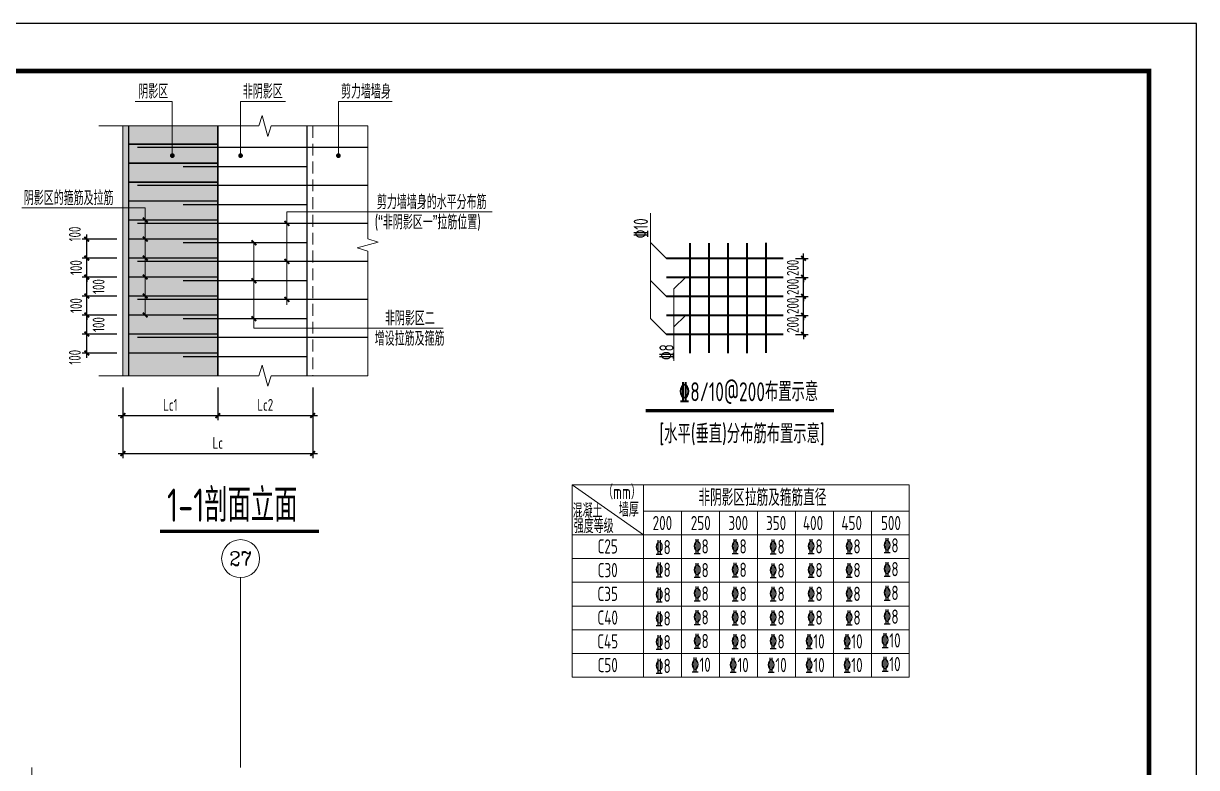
# Model space of a CAD drawing. Extents: x 5874492 to 7194610, y -939842 to -279257.
# Drawn here: x 6337536 to 6362250, y -685893 to -670220 of the extents above; entities that cross this region are included whole.
import ezdxf
from ezdxf.enums import TextEntityAlignment as Align

# ---------------------------------------------------------------- set-up
doc = ezdxf.new("R2010")
doc.units = 0
doc.header["$LTSCALE"] = 1000
doc.linetypes.add('DOTE', pattern=[2.42, 2, -0.2, 0.02, -0.2])
doc.linetypes.add('HIDDEN', pattern=[0.375, 0.25, -0.125])
for name, color, linetype, lineweight in [('A-标注-轴号', 3, 'Continuous', 15), ('A-标注-轴号文字', 7, 'Continuous', 15), ('A-轴线-隔墙', 41, 'DOTE', 9), ('S-基础-DIM', 3, 'Continuous', 20), ('S-墙柱-DIM', 3, 'Continuous', 20), ('S-墙柱-REIN', 1, 'Continuous', 20), ('S-大样-HATCH', 251, 'Continuous', 20), ('S-大样-实线', 2, 'Continuous', 20), ('S-轴网-轴号', 3, 'Continuous', 20), ('S-通用-TAB', 7, 'Continuous', 20), ('S-通用-TEXT', 7, 'Continuous', 20), ('S-通用-THIN', 7, 'Continuous', 20)]:
    doc.layers.add(name, color=color, linetype=linetype, lineweight=lineweight)
doc.layers.add('Y-云图图框', color=7, linetype='Continuous')
doc.styles.add('_TCH_AXIS', font='COMPLEX.shx', dxfattribs={"bigfont": 'hztxt.shx'})
doc.styles.add('_YT_Name', font='', dxfattribs={"width": 0.8})
doc.styles.add('_YT_Sign_Text', font='ros.shx', dxfattribs={"width": 0.8, "bigfont": 'hztxt.shx'})
doc.styles.add('COMPLEX', font='COMPLEX')
doc.styles.get("Standard").update_dxf_attribs({"font": 'gbenor.shx', "bigfont": 'gbcbig.shx'})
doc.styles.add('TSSD', font='Tssdeng.shx', dxfattribs={"width": 0.7, "bigfont": 'hztxt.shx'})
doc.styles.add('TSSD_Dimension', font='tssdeng.shx', dxfattribs={"width": 0.7, "bigfont": 'tssdchn.shx'})
doc.styles.add('TSSD_Rein', font='tssdeng.shx', dxfattribs={"width": 0.7, "bigfont": 'hztxt.shx'})
doc.styles.get('_YT_Name').set_extended_font_data('SimHei')
doc.dimstyles.new('TSSD_20_100', dxfattribs={"dimtxt": 250, "dimasz": 100, "dimexe": 100, "dimexo": 250, "dimgap": 100, "dimtad": 1, "dimdec": 0, "dimlfac": 0.2, "dimzin": 0, "dimdsep": 46, "dimtxsty": 'TSSD_Dimension', "dimblk": 'ARCHTICK', "dimcen": 0, "dimdle": 100, "dimclrt": 7, "dimadec": 0, "dimazin": 0, "dimtfac": 1, "dimtdec": 0, "dimtix": 1, "dimtmove": 2, "dimatfit": 3, "dimfxl": 0, "dimtolj": 1, "dimtzin": 0, "dimarcsym": 0})

# ---------------------------------------------------------------- blocks, each defined once
blk = doc.blocks.new('_ArchTick')
at = {"color": 0, "linetype": 'ByBlock', "const_width": 0.4}
blk.add_lwpolyline([(-0.5, -0.5), (0.5, 0.5)], dxfattribs=at)
blk = doc.blocks.new('*D959')
at = {"layer": 'Defpoints', "color": 0, "transparency": 16777216}
for p in [(6339630, -677640), (6341630, -677640), (6341630, -678479)]:
    blk.add_point(p, dxfattribs=at)
at = {"layer": 'S-墙柱-DIM', "color": 0, "lineweight": -2, "transparency": 16777216}
for p, q in [((6339630, -677890), (6339630, -678579)), ((6341630, -677890), (6341630, -678579)), ((6339530, -678479), (6341730, -678479))]:
    blk.add_line(p, q, dxfattribs=at)
at = {"layer": 'S-墙柱-DIM', "color": 0, "lineweight": -2, "transparency": 16777216, "xscale": 100, "yscale": 100, "zscale": 100, "rotation": 180}
blk.add_blockref('_ArchTick', (6339630, -678479), dxfattribs=at)
at = {"layer": 'S-墙柱-DIM', "color": 0, "lineweight": -2, "transparency": 16777216, "xscale": 100, "yscale": 100, "zscale": 100}
blk.add_blockref('_ArchTick', (6341630, -678479), dxfattribs=at)
at = {"layer": 'S-墙柱-DIM', "color": 7, "transparency": 16777216, "insert": (6340630, -678254), "char_height": 250, "attachment_point": 5, "style": 'TSSD_Dimension'}
blk.add_mtext('\\A1;Lc1', dxfattribs=at)
blk = doc.blocks.new('*D960')
at = {"layer": 'Defpoints', "color": 0, "transparency": 16777216}
for p in [(6341630, -677640), (6343630, -677640), (6343630, -678479)]:
    blk.add_point(p, dxfattribs=at)
at = {"layer": 'S-墙柱-DIM', "color": 0, "lineweight": -2, "transparency": 16777216}
for p, q in [((6341630, -677890), (6341630, -678579)), ((6343630, -677890), (6343630, -678579)), ((6341530, -678479), (6343730, -678479))]:
    blk.add_line(p, q, dxfattribs=at)
at = {"layer": 'S-墙柱-DIM', "color": 0, "lineweight": -2, "transparency": 16777216, "xscale": 100, "yscale": 100, "zscale": 100, "rotation": 180}
blk.add_blockref('_ArchTick', (6341630, -678479), dxfattribs=at)
at = {"layer": 'S-墙柱-DIM', "color": 0, "lineweight": -2, "transparency": 16777216, "xscale": 100, "yscale": 100, "zscale": 100}
blk.add_blockref('_ArchTick', (6343630, -678479), dxfattribs=at)
at = {"layer": 'S-墙柱-DIM', "color": 7, "transparency": 16777216, "insert": (6342630, -678254), "char_height": 250, "attachment_point": 5, "style": 'TSSD_Dimension'}
blk.add_mtext('\\A1;Lc2', dxfattribs=at)
blk = doc.blocks.new('*D961')
at = {"layer": 'Defpoints', "color": 0, "transparency": 16777216}
for p in [(6339630, -677640), (6343630, -677640), (6343630, -679279)]:
    blk.add_point(p, dxfattribs=at)
at = {"layer": 'S-墙柱-DIM', "color": 0, "lineweight": -2, "transparency": 16777216}
for p, q in [((6339630, -677890), (6339630, -679379)), ((6343630, -677890), (6343630, -679379)), ((6339530, -679279), (6343730, -679279))]:
    blk.add_line(p, q, dxfattribs=at)
at = {"layer": 'S-墙柱-DIM', "color": 0, "lineweight": -2, "transparency": 16777216, "xscale": 100, "yscale": 100, "zscale": 100, "rotation": 180}
blk.add_blockref('_ArchTick', (6339630, -679279), dxfattribs=at)
at = {"layer": 'S-墙柱-DIM', "color": 0, "lineweight": -2, "transparency": 16777216, "xscale": 100, "yscale": 100, "zscale": 100}
blk.add_blockref('_ArchTick', (6343630, -679279), dxfattribs=at)
at = {"layer": 'S-墙柱-DIM', "color": 7, "transparency": 16777216, "insert": (6341630, -679054), "char_height": 250, "attachment_point": 5, "style": 'TSSD_Dimension'}
blk.add_mtext('\\A1;Lc', dxfattribs=at)
blk = doc.blocks.new('*D962')
at = {"layer": 'Defpoints', "color": 0, "transparency": 16777216}
for p in [(6338869, -676762), (6339750, -676762), (6339750, -677162)]:
    blk.add_point(p, dxfattribs=at)
at = {"layer": 'S-墙柱-DIM', "color": 0, "lineweight": -2, "transparency": 16777216}
for p, q in [((6338869, -677262), (6338869, -676662)), ((6339500, -676762), (6338769, -676762)), ((6339500, -677162), (6338769, -677162))]:
    blk.add_line(p, q, dxfattribs=at)
at = {"layer": 'S-墙柱-DIM', "color": 0, "lineweight": -2, "transparency": 16777216, "xscale": 100, "yscale": 100, "zscale": 100}
for p, rotation in [((6338869, -676762), 90), ((6338869, -677162), 270)]:
    blk.add_blockref('_ArchTick', p, dxfattribs=dict(at, rotation=rotation))
at = {"layer": 'S-墙柱-DIM', "color": 7, "transparency": 16777216, "insert": (6338619, -677251), "char_height": 250, "attachment_point": 5, "rotation": 90, "style": 'TSSD_Dimension'}
blk.add_mtext('\\A1;100', dxfattribs=at)
blk = doc.blocks.new('*D963')
at = {"layer": 'Defpoints', "color": 0, "transparency": 16777216}
for p in [(6338869, -676362), (6339750, -676362), (6339750, -676762)]:
    blk.add_point(p, dxfattribs=at)
at = {"layer": 'S-墙柱-DIM', "color": 0, "lineweight": -2, "transparency": 16777216}
for p, q in [((6339500, -676362), (6338769, -676362)), ((6338869, -676862), (6338869, -676262)), ((6339500, -676762), (6338769, -676762))]:
    blk.add_line(p, q, dxfattribs=at)
at = {"layer": 'S-墙柱-DIM', "color": 0, "lineweight": -2, "transparency": 16777216, "xscale": 100, "yscale": 100, "zscale": 100}
for p, rotation in [((6338869, -676362), 90), ((6338869, -676762), 270)]:
    blk.add_blockref('_ArchTick', p, dxfattribs=dict(at, rotation=rotation))
at = {"layer": 'S-墙柱-DIM', "color": 7, "transparency": 16777216, "insert": (6339119, -676562), "char_height": 250, "attachment_point": 5, "rotation": 90, "style": 'TSSD_Dimension'}
blk.add_mtext('\\A1;100', dxfattribs=at)
blk = doc.blocks.new('*D964')
at = {"layer": 'Defpoints', "color": 0, "transparency": 16777216}
for p in [(6338869, -675962), (6339750, -675962), (6339750, -676362)]:
    blk.add_point(p, dxfattribs=at)
at = {"layer": 'S-墙柱-DIM', "color": 0, "lineweight": -2, "transparency": 16777216}
for p, q in [((6338869, -675962), (6338869, -675862)), ((6339500, -675962), (6338769, -675962)), ((6338869, -676362), (6338869, -675962)), ((6339500, -676362), (6338769, -676362)), ((6338869, -676362), (6338869, -676462))]:
    blk.add_line(p, q, dxfattribs=at)
at = {"layer": 'S-墙柱-DIM', "color": 0, "lineweight": -2, "transparency": 16777216, "xscale": 100, "yscale": 100, "zscale": 100}
for p, rotation in [((6338869, -675962), 270), ((6338869, -676362), 90)]:
    blk.add_blockref('_ArchTick', p, dxfattribs=dict(at, rotation=rotation))
at = {"layer": 'S-墙柱-DIM', "color": 7, "transparency": 16777216, "insert": (6338644, -676162), "char_height": 250, "attachment_point": 5, "rotation": 90, "style": 'TSSD_Dimension'}
blk.add_mtext('\\A1;100', dxfattribs=at)
blk = doc.blocks.new('*D965')
at = {"layer": 'Defpoints', "color": 0, "transparency": 16777216}
for p in [(6338869, -675562), (6339750, -675562), (6339750, -675962)]:
    blk.add_point(p, dxfattribs=at)
at = {"layer": 'S-墙柱-DIM', "color": 0, "lineweight": -2, "transparency": 16777216}
for p, q in [((6339500, -675562), (6338769, -675562)), ((6338869, -676062), (6338869, -675462)), ((6339500, -675962), (6338769, -675962))]:
    blk.add_line(p, q, dxfattribs=at)
at = {"layer": 'S-墙柱-DIM', "color": 0, "lineweight": -2, "transparency": 16777216, "xscale": 100, "yscale": 100, "zscale": 100}
for p, rotation in [((6338869, -675562), 90), ((6338869, -675962), 270)]:
    blk.add_blockref('_ArchTick', p, dxfattribs=dict(at, rotation=rotation))
at = {"layer": 'S-墙柱-DIM', "color": 7, "transparency": 16777216, "insert": (6339119, -675762), "char_height": 250, "attachment_point": 5, "rotation": 90, "style": 'TSSD_Dimension'}
blk.add_mtext('\\A1;100', dxfattribs=at)
blk = doc.blocks.new('*D966')
at = {"layer": 'Defpoints', "color": 0, "transparency": 16777216}
for p in [(6338869, -675162), (6339750, -675162), (6339750, -675562)]:
    blk.add_point(p, dxfattribs=at)
at = {"layer": 'S-墙柱-DIM', "color": 0, "lineweight": -2, "transparency": 16777216}
for p, q in [((6339500, -675162), (6338769, -675162)), ((6338869, -675162), (6338869, -675062)), ((6338869, -675562), (6338869, -675162)), ((6339500, -675562), (6338769, -675562)), ((6338869, -675562), (6338869, -675662))]:
    blk.add_line(p, q, dxfattribs=at)
at = {"layer": 'S-墙柱-DIM', "color": 0, "lineweight": -2, "transparency": 16777216, "xscale": 100, "yscale": 100, "zscale": 100}
for p, rotation in [((6338869, -675162), 270), ((6338869, -675562), 90)]:
    blk.add_blockref('_ArchTick', p, dxfattribs=dict(at, rotation=rotation))
at = {"layer": 'S-墙柱-DIM', "color": 7, "transparency": 16777216, "insert": (6338644, -675362), "char_height": 250, "attachment_point": 5, "rotation": 90, "style": 'TSSD_Dimension'}
blk.add_mtext('\\A1;100', dxfattribs=at)
blk = doc.blocks.new('*D967')
at = {"layer": 'Defpoints', "color": 0, "transparency": 16777216}
for p in [(6338869, -674762), (6339750, -674762), (6339750, -675162)]:
    blk.add_point(p, dxfattribs=at)
at = {"layer": 'S-墙柱-DIM', "color": 0, "lineweight": -2, "transparency": 16777216}
for p, q in [((6338869, -675262), (6338869, -674662)), ((6339500, -674762), (6338769, -674762)), ((6339500, -675162), (6338769, -675162))]:
    blk.add_line(p, q, dxfattribs=at)
at = {"layer": 'S-墙柱-DIM', "color": 0, "lineweight": -2, "transparency": 16777216, "xscale": 100, "yscale": 100, "zscale": 100}
for p, rotation in [((6338869, -674762), 90), ((6338869, -675162), 270)]:
    blk.add_blockref('_ArchTick', p, dxfattribs=dict(at, rotation=rotation))
at = {"layer": 'S-墙柱-DIM', "color": 7, "transparency": 16777216, "insert": (6338619, -674655), "char_height": 250, "attachment_point": 5, "rotation": 90, "style": 'TSSD_Dimension'}
blk.add_mtext('\\A1;100', dxfattribs=at)
blk = doc.blocks.new('*D968')
at = {"layer": 'Defpoints', "color": 0, "transparency": 16777216}
for p in [(6353548, -676368), (6353970, -676368), (6353548, -676768)]:
    blk.add_point(p, dxfattribs=at)
at = {"layer": 'S-基础-DIM', "color": 0, "lineweight": -2, "transparency": 16777216}
for p, q in [((6353798, -676368), (6354070, -676368)), ((6353970, -676368), (6353970, -676268)), ((6353970, -676768), (6353970, -676368)), ((6353798, -676768), (6354070, -676768)), ((6353970, -676768), (6353970, -676868))]:
    blk.add_line(p, q, dxfattribs=at)
at = {"layer": 'S-基础-DIM', "color": 0, "lineweight": -2, "transparency": 16777216, "xscale": 100, "yscale": 100, "zscale": 100}
for p, rotation in [((6353970, -676368), 270), ((6353970, -676768), 90)]:
    blk.add_blockref('_ArchTick', p, dxfattribs=dict(at, rotation=rotation))
at = {"layer": 'S-基础-DIM', "color": 7, "transparency": 16777216, "insert": (6353745, -676568), "char_height": 250, "attachment_point": 5, "rotation": 90, "style": 'TSSD_Dimension'}
blk.add_mtext('\\A1;200', dxfattribs=at)
blk = doc.blocks.new('*D969')
at = {"layer": 'Defpoints', "color": 0, "transparency": 16777216}
for p in [(6353548, -675968), (6353970, -675968), (6353548, -676368)]:
    blk.add_point(p, dxfattribs=at)
at = {"layer": 'S-基础-DIM', "color": 0, "lineweight": -2, "transparency": 16777216}
for p, q in [((6353970, -675968), (6353970, -675868)), ((6353798, -675968), (6354070, -675968)), ((6353970, -676368), (6353970, -675968)), ((6353798, -676368), (6354070, -676368)), ((6353970, -676368), (6353970, -676468))]:
    blk.add_line(p, q, dxfattribs=at)
at = {"layer": 'S-基础-DIM', "color": 0, "lineweight": -2, "transparency": 16777216, "xscale": 100, "yscale": 100, "zscale": 100}
for p, rotation in [((6353970, -675968), 270), ((6353970, -676368), 90)]:
    blk.add_blockref('_ArchTick', p, dxfattribs=dict(at, rotation=rotation))
at = {"layer": 'S-基础-DIM', "color": 7, "transparency": 16777216, "insert": (6353745, -676168), "char_height": 250, "attachment_point": 5, "rotation": 90, "style": 'TSSD_Dimension'}
blk.add_mtext('\\A1;200', dxfattribs=at)
blk = doc.blocks.new('*D970')
at = {"layer": 'Defpoints', "color": 0, "transparency": 16777216}
for p in [(6353548, -675568), (6353970, -675568), (6353548, -675968)]:
    blk.add_point(p, dxfattribs=at)
at = {"layer": 'S-基础-DIM', "color": 0, "lineweight": -2, "transparency": 16777216}
for p, q in [((6353798, -675568), (6354070, -675568)), ((6353970, -675568), (6353970, -675468)), ((6353970, -675968), (6353970, -675568)), ((6353798, -675968), (6354070, -675968)), ((6353970, -675968), (6353970, -676068))]:
    blk.add_line(p, q, dxfattribs=at)
at = {"layer": 'S-基础-DIM', "color": 0, "lineweight": -2, "transparency": 16777216, "xscale": 100, "yscale": 100, "zscale": 100}
for p, rotation in [((6353970, -675568), 270), ((6353970, -675968), 90)]:
    blk.add_blockref('_ArchTick', p, dxfattribs=dict(at, rotation=rotation))
at = {"layer": 'S-基础-DIM', "color": 7, "transparency": 16777216, "insert": (6353745, -675768), "char_height": 250, "attachment_point": 5, "rotation": 90, "style": 'TSSD_Dimension'}
blk.add_mtext('\\A1;200', dxfattribs=at)
blk = doc.blocks.new('*D971')
at = {"layer": 'Defpoints', "color": 0, "transparency": 16777216}
for p in [(6353548, -675168), (6353970, -675168), (6353548, -675568)]:
    blk.add_point(p, dxfattribs=at)
at = {"layer": 'S-基础-DIM', "color": 0, "lineweight": -2, "transparency": 16777216}
for p, q in [((6353798, -675168), (6354070, -675168)), ((6353970, -675168), (6353970, -675068)), ((6353970, -675568), (6353970, -675168)), ((6353798, -675568), (6354070, -675568)), ((6353970, -675568), (6353970, -675668))]:
    blk.add_line(p, q, dxfattribs=at)
at = {"layer": 'S-基础-DIM', "color": 0, "lineweight": -2, "transparency": 16777216, "xscale": 100, "yscale": 100, "zscale": 100}
for p, rotation in [((6353970, -675168), 270), ((6353970, -675568), 90)]:
    blk.add_blockref('_ArchTick', p, dxfattribs=dict(at, rotation=rotation))
at = {"layer": 'S-基础-DIM', "color": 7, "transparency": 16777216, "insert": (6353745, -675368), "char_height": 250, "attachment_point": 5, "rotation": 90, "style": 'TSSD_Dimension'}
blk.add_mtext('\\A1;200', dxfattribs=at)
blk = doc.blocks.new('ECMCTK_A1_横_单行图名--0')
at = {"color": 4}
blk.add_lwpolyline([(0, 0), (841, 0), (841, 594), (0, 594)], close=True, dxfattribs=at)
at = {"const_width": 1}
blk.add_lwpolyline([(25, 10), (831, 10), (831, 584), (25, 584)], close=True, dxfattribs=at)
at = {"color": 80, "flags": 3}
for tag, height, p in [('YTHQINS', 3, (34.31, 585.5)), ('ECMCKEY', 3, (292.07, 288.23)), ('YTTQINS', 5.62, (848.03, 12.81)), ('YTBARCODE_T1', 3, (749.78, 5.95)), ('YTFRAME', 3, (652.76, 5.84))]:
    blk.add_attdef(tag, text='', height=height, dxfattribs=at).set_placement(p, align=Align.MIDDLE_CENTER)
for tag, height, style, width, p in [('证书编号', 4, '_YT_Sign_Text', 0.8, (708.87, 43.81)), ('审查批准号', 4, '_YT_Sign_Text', 0.8, (761.06, 43.81)), ('工程号', 4, '_YT_Sign_Text', 0.5, (804.08, 44.12)), ('设计单位', 6, '_YT_Name', 0.8, (623.75, 38.6)), ('建设单位', 4, '_YT_Sign_Text', 0.8, (734.96, 36.11)), ('阶段', 4, '_YT_Sign_Text', 0.8, (804.08, 35.81)), ('项目号', 4, '_YT_Sign_Text', 0.5, (822.08, 33.72)), ('项目名称', 4, '_YT_Sign_Text', 0.8, (734.96, 28.11)), ('专业', 4, '_YT_Sign_Text', 0.8, (804.08, 27.31)), ('图纸编号', 4, '_YT_Sign_Text', 0.5, (803.93, 19.36)), ('图纸名称', 4.5, '_YT_Name', 0.8, (735.39, 15.06)), ('版本号', 4, '_YT_Sign_Text', 0.8, (822.08, 13)), ('出图比例', 4.2, '_YT_Sign_Text', 0.8, (681.82, 11.78)), ('日期', 4, '_YT_Sign_Text', 0.5, (803.88, 12.13))]:
    blk.add_attdef(tag, text='', height=height, dxfattribs=dict(style=style, width=width)).set_placement(p, align=Align.CENTER)
at = {"style": '_YT_Sign_Text', "width": 0.8, "flags": 3}
for tag, p, height in [('[审定人]', (590.95, 27.81), 4.1), ('{审定人}', (605.87, 26.45), 6.24), ('[校对人]', (642.23, 27.82), 4.1), ('{校对人}', (658.35, 26.53), 6.24), ('{审核人}', (606.98, 18.44), 6.24), ('[设计人]', (642.47, 20.21), 4.1), ('{设计人}', (658.48, 18.54), 6.24), ('[审核人]', (591.01, 19.76), 4.1), ('{项目负责人}', (608.28, 10.72), 6.24), ('[项目负责人]', (590.78, 12.01), 4.1), ('[专业负责人]', (642.74, 11.77), 4.1), ('{专业负责人}', (658.58, 10.36), 6.24)]:
    blk.add_attdef(tag, p, '', height=height, dxfattribs=at)
at = {"color": 80, "flags": 3}
for tag, p in [('YTQRCODE', (551.04, 11.91)), ('YTBZSIT', (25, 10)), ('EXT_TK_LEFT', (25, 10))]:
    blk.add_attdef(tag, p, '', height=3, dxfattribs=at)
blk = doc.blocks.new('_AXISO')
blk.add_circle((0, 0), 0.5)
at = {"layer": 'S-轴网-轴号', "style": 'COMPLEX', "width": 1.041667}
blk.add_attdef('A', text='', height=0.56, dxfattribs=at).set_placement((-0.25, -0.28), (0.25, -0.28), align=Align.FIT)
blk = doc.blocks.new('ZHOUWANG3')
at = {"layer": 'A-标注-轴号'}
blk.add_line((135852, 248942), (135852, 252942), dxfattribs=at)
at = {"layer": 'A-轴线-隔墙', "ltscale": 0.5}
blk.add_line((131452, 236186), (131452, 248942), dxfattribs=at)
at = {"layer": 'A-标注-轴号'}
ref = blk.add_blockref('_AXISO', (135852, 253342), dxfattribs=dict(at, xscale=800, yscale=800, zscale=800))
ref.add_attrib('A', '27', dxfattribs={"layer": 'A-标注-轴号文字', "ltscale": 0.2, "height": 294.3, "style": '_TCH_AXIS'}).set_placement((135614, 253195), (136090, 253195), align=Align.FIT)

msp = doc.modelspace()

# ---------------------------------------------------------------- hatches: boundary and pattern name
at = {"layer": 'S-大样-HATCH'}
h = msp.add_hatch(dxfattribs=at)
h.set_pattern_fill('DOTS', color=256, scale=30, style=0)
h.set_pattern_definition([(0, (6248114.86, -680213.87), (23.8125, 47.625), [0, -47.625])])
h.paths.add_polyline_path([(6339629.8, -672378.5), (6341629.8, -672378.5), (6341629.8, -677639.9), (6339629.8, -677639.9)])

# ---------------------------------------------------------------- linework, layer by layer
at = {"layer": 'S-墙柱-REIN'}
for points, const_width in [([(6339749.8, -672378.5), (6339749.8, -677639.9)], 30), ([(6341629.8, -672378.5), (6341629.8, -677639.9)], 30), ([(6343509.8, -672378.5), (6343509.8, -677639.9)], 30), ([(6339749.8, -672761.9), (6341629.8, -672761.9)], 30), ([(6339934.3, -672830.7), (6344787.5, -672830.7)], 30), ([(6339749.8, -673161.9), (6341629.8, -673161.9)], 30), ([(6340896.2, -673237.8), (6343509.8, -673237.8)], 30), ([(6339749.8, -673561.9), (6341629.8, -673561.9)], 30), ([(6339934.3, -673630.7), (6344787.5, -673630.7)], 30), ([(6339749.8, -673961.9), (6341629.8, -673961.9)], 30), ([(6340896.2, -674037.8), (6343509.8, -674037.8)], 30), ([(6339749.8, -674361.9), (6341629.8, -674361.9)], 30), ([(6339934.3, -674430.7), (6344787.5, -674430.7)], 30), ([(6339749.8, -674761.9), (6341629.8, -674761.9)], 30), ([(6340896.2, -674837.8), (6343509.8, -674837.8)], 30), ([(6351578, -677165), (6351578, -674844.2)], 45), ([(6351978, -677163.5), (6351978, -674842.7)], 45), ([(6352378, -677165), (6352378, -674844.2)], 45), ([(6352778, -677165), (6352778, -674844.2)], 45), ([(6353178, -677159), (6353178, -674838.2)], 45), ([(6339749.8, -675161.9), (6341629.8, -675161.9)], 30), ([(6351080.3, -675168.2), (6353547.6, -675168.2)], 45), ([(6339934.3, -675230.7), (6344787.5, -675230.7)], 30), ([(6339749.8, -675561.9), (6341629.8, -675561.9)], 30), ([(6340896.2, -675637.8), (6343509.8, -675637.8)], 30), ([(6351080.3, -675568.2), (6353547.6, -675568.2)], 45), ([(6339749.8, -675961.9), (6341629.8, -675961.9)], 30), ([(6351080.3, -675968.2), (6353547.6, -675968.2)], 45), ([(6339934.3, -676030.7), (6344787.5, -676030.7)], 30), ([(6339749.8, -676361.9), (6341629.8, -676361.9)], 30), ([(6340896.2, -676437.8), (6343509.8, -676437.8)], 30), ([(6351080.3, -676368.2), (6353547.6, -676368.2)], 45), ([(6339749.8, -676761.9), (6341629.8, -676761.9)], 30), ([(6339934.3, -676830.7), (6344787.5, -676830.7)], 30), ([(6351080.3, -676768.2), (6353547.6, -676768.2)], 45), ([(6339749.8, -677161.9), (6341629.8, -677161.9)], 30), ([(6340896.2, -677237.8), (6343509.8, -677237.8)], 30)]:
    msp.add_lwpolyline(points, dxfattribs=dict(at, const_width=const_width))
at = {"layer": 'S-大样-实线'}
msp.add_line((6339629.8, -672378.5), (6339629.8, -677639.9), dxfattribs=at)
at = {"layer": 'S-大样-实线', "linetype": 'HIDDEN'}
msp.add_line((6343629.8, -672378.5), (6343629.8, -677639.9), dxfattribs=at)
at = {"layer": 'S-通用-TAB'}
for p, q in [((6349099.2, -679941), (6350599.2, -680991)), ((6349099.2, -679941), (6356199.2, -679941)), ((6349099.2, -683991), (6349099.2, -679941)), ((6350599.2, -683991), (6350599.2, -679941)), ((6356199.2, -683991), (6356199.2, -679941)), ((6350599.2, -680491), (6356199.2, -680491)), ((6351399.2, -683991), (6351399.2, -680491)), ((6352199.2, -683991), (6352199.2, -680491)), ((6352999.2, -683991), (6352999.2, -680491)), ((6353799.2, -683991), (6353799.2, -680491)), ((6354599.2, -683991), (6354599.2, -680491)), ((6355399.2, -683991), (6355399.2, -680491)), ((6349099.2, -680991), (6356199.2, -680991)), ((6349099.2, -680991), (6356199.2, -680991)), ((6349099.2, -681491), (6356199.2, -681491)), ((6349099.2, -681991), (6356199.2, -681991)), ((6349099.2, -682491), (6356199.2, -682491)), ((6349099.2, -682991), (6356199.2, -682991)), ((6349099.2, -683491), (6356199.2, -683491)), ((6349099.2, -683991), (6356199.2, -683991))]:
    msp.add_line(p, q, dxfattribs=at)
at = {"layer": 'S-通用-TEXT'}
for p, q in [((6340099.8, -674104.6), (6337501.1, -674104.6)), ((6340099.8, -676361.9), (6340099.8, -674104.6)), ((6343087.1, -676149.1), (6343087.1, -674189.5)), ((6343087.1, -674189.5), (6347410.3, -674189.5)), ((6344127.7, -674189.5), (6346258, -674189.5)), ((6350747.1, -676434.9), (6350747.1, -674216.7)), ((6342391, -676635.2), (6342391, -674838)), ((6351080.3, -675168.2), (6350747.1, -674834.9)), ((6351080.3, -675968.2), (6350747.1, -675634.9)), ((6351480.4, -675568.2), (6351240.2, -675808.3)), ((6351240.2, -677327.7), (6351240.2, -675808.3)), ((6351080.3, -676768.2), (6350747.1, -676434.9)), ((6351480.4, -676368.2), (6351240.2, -676608.3)), ((6342391, -676635.2), (6346381.3, -676635.2))]:
    msp.add_line(p, q, dxfattribs=at)
for points in [[(6340671.7, -673003.9), (6340671.7, -671860.4), (6339890.4, -671860.4)], [(6342110, -673003.9), (6342110, -671860.4), (6343056.6, -671860.4)], [(6344170.4, -673003.9), (6344170.4, -671860.4), (6345303.7, -671860.4)]]:
    msp.add_lwpolyline(points, dxfattribs=at)
at = {"layer": 'S-通用-TEXT', "const_width": 50}
for points in [[(6340646.7, -673003.9, 1), (6340696.7, -673003.9, 1)], [(6342135, -673003.9, -1), (6342085, -673003.9, -1)], [(6344195.4, -673003.9, -1), (6344145.4, -673003.9, -1)]]:
    msp.add_lwpolyline(points, format="xyb", close=True, dxfattribs=at)
at = {"layer": 'S-通用-TEXT'}
for points, const_width in [([(6340149.8, -674411.9), (6340049.8, -674311.9)], 40), ([(6343137.1, -674480.7), (6343037.1, -674380.7)], 40), ([(6340149.8, -674811.9), (6340049.8, -674711.9)], 40), ([(6342441, -674887.8), (6342341, -674787.8)], 40), ([(6340149.8, -675211.9), (6340049.8, -675111.9)], 40), ([(6343137.1, -675280.7), (6343037.1, -675180.7)], 40), ([(6340149.8, -675611.9), (6340049.8, -675511.9)], 40), ([(6342441, -675687.6), (6342341, -675587.6)], 40), ([(6340149.8, -676011.9), (6340049.8, -675911.9)], 40), ([(6343137.1, -676080.7), (6343037.1, -675980.7)], 40), ([(6340149.8, -676411.9), (6340049.8, -676311.9)], 40), ([(6342441, -676487.6), (6342341, -676387.6)], 40), ([(6350646.3, -678376.5), (6354614.4, -678376.5)], 70), ([(6340413.4, -680916.8), (6343763.8, -680916.8)], 70)]:
    msp.add_lwpolyline(points, dxfattribs=dict(at, const_width=const_width))
at = {"layer": 'S-通用-THIN'}
msp.add_lwpolyline([(6339122.7, -672378.5), (6342492, -672378.5), (6342562, -672158.5), (6342682, -672598.5), (6342752, -672378.5), (6344787.5, -672378.5), (6344787.5, -674758.6), (6345007.5, -674828.6), (6344567.5, -674948.6), (6344787.5, -675018.6), (6344787.5, -677639.9), (6342752, -677639.9), (6342682, -677859.9), (6342562, -677419.9), (6342492, -677639.9), (6339122.7, -677639.9)], dxfattribs=at)

# ---------------------------------------------------------------- block references
msp.add_blockref('ZHOUWANG3', (6206258.5, -934834.8))
at = {"layer": 'Y-云图图框', "xscale": 100, "yscale": 100, "zscale": 100}
msp.add_blockref('ECMCTK_A1_横_单行图名--0', (6278150.3, -729620), dxfattribs=at)

# ---------------------------------------------------------------- texts
at = {"layer": 'S-通用-TEXT', "style": 'TSSD', "width": 0.7}
for s, p in [('阴影区', (6340586.2, -671802.8)), ('非阴影区', (6342997.5, -671802.8)), ('剪力墙墙身', (6345276.6, -671802.8)), ('阴影区的箍筋及拉筋', (6339433, -674047)), ('剪力墙墙身的水平分布筋', (6347292.5, -674131.9))]:
    msp.add_text(s, height=300, dxfattribs=at).set_placement(p, align=Align.RIGHT)
for s, p in [('(“非阴影区一”拉筋位置)', (6344935.9, -674556.2)), ('非阴影区二', (6345151.8, -676581.2)), ('增设拉筋及箍筋', (6344936.2, -677007.3))]:
    msp.add_text(s, height=300, dxfattribs=at).set_placement(p)
at = {"layer": 'S-通用-TEXT', "style": 'TSSD_Rein', "width": 0.7}
for s, p in [('\x8410', (6350541.7, -674534.4)), ('\x848', (6351083.5, -677141.7))]:
    msp.add_text(s, height=300, rotation=90, dxfattribs=at).set_placement(p, align=Align.MIDDLE)
msp.add_text('\x848/10@200布置示意', height=400, dxfattribs=at).set_placement((6352810.7, -677975), align=Align.MIDDLE)
msp.add_text('[水平(垂直)分布筋布置示意]', height=400, dxfattribs=at).set_placement((6352674.8, -678863.8), align=Align.MIDDLE_CENTER)
msp.add_text('1-1剖面立面', height=700, rotation=0.0014, dxfattribs=at).set_placement((6340561, -680716.8))
at = {"layer": 'S-通用-TEXT', "style": 'TSSD', "width": 0.7}
for s, height, p in [('（mm）', 300, (6350144.8, -680239.9)), ('非阴影区拉筋及箍筋直径', 350, (6353103.9, -680381.8)), ('混凝土', 300, (6349422, -680631)), ('墙厚', 300, (6350290.5, -680607.4)), ('强度等级', 300, (6349549.4, -680955.5)), ('200', 300, (6350997.1, -680892.8)), ('250', 300, (6351804.9, -680892.8)), ('300', 300, (6352595, -680892.8)), ('350', 300, (6353392.9, -680892.8)), ('400', 300, (6354169.7, -680892.8)), ('450', 300, (6354985, -680892.8)), ('500', 300, (6355812, -680892.8)), ('C25', 300, (6349843.9, -681384.7)), ('\x848', 300, (6351007, -681400.5)), ('\x848', 300, (6351807, -681384.7)), ('\x848', 300, (6352607, -681384.7)), ('\x848', 300, (6353407, -681390.9)), ('\x848', 300, (6354207, -681385.2)), ('\x848', 300, (6355007, -681385.2)), ('\x848', 300, (6355807, -681364.6)), ('C30', 300, (6349843.9, -681884.7)), ('\x848', 300, (6351007, -681877.4)), ('\x848', 300, (6351807, -681884.7)), ('\x848', 300, (6352607, -681878.2)), ('\x848', 300, (6353407, -681892.8)), ('\x848', 300, (6354207, -681884.5)), ('\x848', 300, (6355007, -681884.5)), ('\x848', 300, (6355807, -681863.9)), ('C35', 300, (6349843.9, -682384.7)), ('\x848', 300, (6351007, -682402.7)), ('\x848', 300, (6351807, -682378.2)), ('\x848', 300, (6352607, -682384.5)), ('\x848', 300, (6353407, -682384.5)), ('\x848', 300, (6354207, -682384.5)), ('\x848', 300, (6355007, -682384.5)), ('\x848', 300, (6355807, -682363.9)), ('C40', 300, (6349843.9, -682884.7)), ('\x848', 300, (6351007, -682902.7)), ('\x848', 300, (6351807, -682878.2)), ('\x848', 300, (6352607, -682884.5)), ('\x848', 300, (6353407, -682884.5)), ('\x848', 300, (6354207, -682884.5)), ('\x848', 300, (6355007, -682884.5)), ('\x848', 300, (6355807, -682863.9)), ('C45', 300, (6349843.9, -683384.7)), ('\x848', 300, (6351007, -683402.7)), ('\x848', 300, (6351807, -683378.2)), ('\x848', 300, (6352607, -683384.5)), ('\x848', 300, (6353407, -683384.5)), ('\x8410', 300, (6354207, -683384.5)), ('\x8410', 300, (6355007, -683384.5)), ('\x8410', 300, (6355807, -683363.9)), ('C50', 300, (6349843.9, -683884.7)), ('\x848', 300, (6351007, -683902.7)), ('\x8410', 300, (6351807, -683878.2)), ('\x8410', 300, (6352607, -683884.5)), ('\x8410', 300, (6353407, -683884.5)), ('\x8410', 300, (6354207, -683884.5)), ('\x8410', 300, (6355007, -683884.5)), ('\x8410', 300, (6355807, -683863.9))]:
    msp.add_text(s, height=height, dxfattribs=at).set_placement(p, align=Align.CENTER)

# ---------------------------------------------------------------- dimensions: what is measured, and where the dimension line sits
at = {"layer": 'S-基础-DIM'}
for p1, p2, picture, middle in [((6353547.6, -675568.2), (6353547.6, -675168.2), '*D971', (6353745.2, -675368.2)), ((6353547.6, -675968.2), (6353547.6, -675568.2), '*D970', (6353745.2, -675768.2)), ((6353547.6, -676368.2), (6353547.6, -675968.2), '*D969', (6353745.2, -676168.2)), ((6353547.6, -676768.2), (6353547.6, -676368.2), '*D968', (6353745.2, -676568.2))]:
    dim = msp.add_aligned_dim(p1=p1, p2=p2, distance=-422.6, text='200', dimstyle='TSSD_20_100', override={"dimlfac": 0.5}, dxfattribs=at)
    dim.commit()
    dim.dimension.update_dxf_attribs({"geometry": picture, "text_midpoint": middle})
at = {"layer": 'S-墙柱-DIM'}
for base, p1, p2, picture, middle in [((6338869.2, -674761.9), (6339749.8, -675161.9), (6339749.8, -674761.9), '*D967', (6338619.2, -674655)), ((6338869.2, -675561.9), (6339749.8, -675961.9), (6339749.8, -675561.9), '*D965', (6339119.2, -675761.9)), ((6338869.2, -676361.9), (6339749.8, -676761.9), (6339749.8, -676361.9), '*D963', (6339119.2, -676561.9)), ((6338869.2, -676761.9), (6339749.8, -677161.9), (6339749.8, -676761.9), '*D962', (6338619.2, -677251))]:
    dim = msp.add_linear_dim(base=base, p1=p1, p2=p2, angle=90, text='100', dimstyle='TSSD_20_100', dxfattribs=at)
    dim.commit()
    dim.dimension.update_dxf_attribs({"geometry": picture, "text_midpoint": middle, "dimtype": 128})
for base, p1, p2, picture, middle in [((6338869.2, -675161.9), (6339749.8, -675561.9), (6339749.8, -675161.9), '*D966', (6338644.2, -675361.9)), ((6338869.2, -675961.9), (6339749.8, -676361.9), (6339749.8, -675961.9), '*D964', (6338644.2, -676161.9))]:
    dim = msp.add_linear_dim(base=base, p1=p1, p2=p2, angle=90, text='100', dimstyle='TSSD_20_100', dxfattribs=at)
    dim.commit()
    dim.dimension.update_dxf_attribs({"geometry": picture, "text_midpoint": middle})
for base, p1, p2, text, picture, middle in [((6341629.8, -678478.8), (6339629.8, -677639.9), (6341629.8, -677639.9), 'Lc1', '*D959', (6340629.8, -678253.8)), ((6343629.8, -679278.8), (6339629.8, -677639.9), (6343629.8, -677639.9), 'Lc', '*D961', (6341629.8, -679053.8)), ((6343629.8, -678478.8), (6341629.8, -677639.9), (6343629.8, -677639.9), 'Lc2', '*D960', (6342629.8, -678253.8))]:
    dim = msp.add_linear_dim(base=base, p1=p1, p2=p2, text=text, dimstyle='TSSD_20_100', dxfattribs=at)
    dim.commit()
    dim.dimension.update_dxf_attribs({"geometry": picture, "text_midpoint": middle})

doc.saveas('drawing.dxf')
